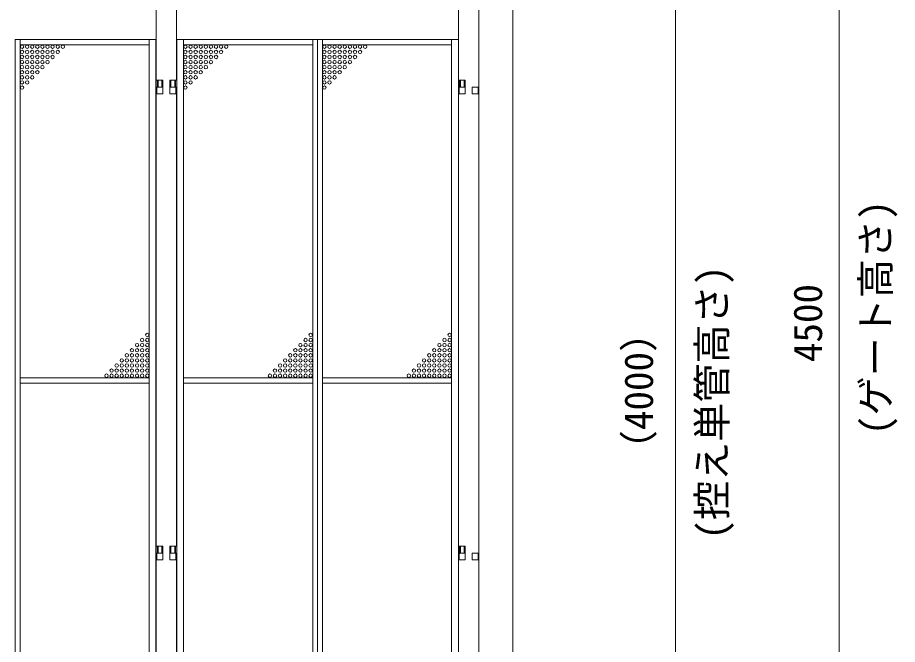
# Model space of a CAD drawing. Units: millimetres, scale not verified. Extents: x -35488 to -11338, y -17325 to 17325.
# Drawn here: x -23406 to -20816, y 5755 to 7600 of the extents above; entities that cross this region are included whole.
import ezdxf
from ezdxf.enums import TextEntityAlignment as Align

# ---------------------------------------------------------------- set-up
doc = ezdxf.new("R2010")
doc.units = ezdxf.units.MM
doc.header["$LTSCALE"] = 150
doc.linetypes.add('DASHED1', pattern=[1.8, 1.2, -0.6])
for name, color, linetype, lineweight in [('0-2_ACCG-3018', 7, 'Continuous', 18), ('0-B_寸法', 3, 'Continuous', 18), ('0-C_側固定棒', 7, 'Continuous', 18), ('1-0_中央走行棒', 7, 'Continuous', 18), ('1-7_標準ﾊﾟﾈﾙ', 7, 'Continuous', 18), ('1-8_標準柱', 7, 'Continuous', 18)]:
    doc.layers.add(name, color=color, linetype=linetype, lineweight=lineweight)
doc.styles.add('ＭＳ ゴシック', font='')
doc.styles.get('ＭＳ ゴシック').set_extended_font_data('MS Gothic')

msp = doc.modelspace()

# ---------------------------------------------------------------- linework, layer by layer
at = {"layer": '0-2_ACCG-3018'}
for centre in [(-23392.9, 7514.1), (-23377.9, 7514.1), (-23362.9, 7514.1), (-23347.9, 7514.1), (-23332.9, 7514.1), (-23317.9, 7514.1), (-23302.9, 7514.1), (-23287.9, 7514.1), (-23272.9, 7514.1), (-22911.9, 7514.1), (-22896.9, 7514.1), (-22881.9, 7514.1), (-22866.9, 7514.1), (-22851.9, 7514.1), (-22836.9, 7514.1), (-22821.9, 7514.1), (-22806.9, 7514.1), (-22791.9, 7514.1), (-22502.9, 7514.1), (-22487.9, 7514.1), (-22472.9, 7514.1), (-22457.9, 7514.1), (-22442.9, 7514.1), (-22427.9, 7514.1), (-22412.9, 7514.1), (-22397.9, 7514.1), (-22382.9, 7514.1), (-23392.9, 7499.1), (-23392.9, 7484.1), (-23377.9, 7499.1), (-23377.9, 7484.1), (-23362.9, 7499.1), (-23362.9, 7484.1), (-23347.9, 7499.1), (-23347.9, 7484.1), (-23332.9, 7499.1), (-23332.9, 7484.1), (-23317.9, 7499.1), (-23317.9, 7484.1), (-23302.9, 7499.1), (-23302.9, 7484.1), (-23287.9, 7499.1), (-22911.9, 7499.1), (-22911.9, 7484.1), (-22896.9, 7499.1), (-22896.9, 7484.1), (-22881.9, 7499.1), (-22881.9, 7484.1), (-22866.9, 7499.1), (-22866.9, 7484.1), (-22851.9, 7499.1), (-22851.9, 7484.1), (-22836.9, 7499.1), (-22836.9, 7484.1), (-22821.9, 7499.1), (-22821.9, 7484.1), (-22806.9, 7499.1), (-22502.9, 7499.1), (-22502.9, 7484.1), (-22487.9, 7499.1), (-22487.9, 7484.1), (-22472.9, 7499.1), (-22472.9, 7484.1), (-22457.9, 7499.1), (-22457.9, 7484.1), (-22442.9, 7499.1), (-22442.9, 7484.1), (-22427.9, 7499.1), (-22427.9, 7484.1), (-22412.9, 7499.1), (-22412.9, 7484.1), (-22397.9, 7499.1), (-23392.9, 7469.1), (-23392.9, 7454.1), (-23377.9, 7469.1), (-23377.9, 7454.1), (-23362.9, 7469.1), (-23362.9, 7454.1), (-23347.9, 7469.1), (-23347.9, 7454.1), (-23332.9, 7469.1), (-23332.9, 7454.1), (-23317.9, 7469.1), (-22911.9, 7469.1), (-22911.9, 7454.1), (-22896.9, 7469.1), (-22896.9, 7454.1), (-22881.9, 7469.1), (-22881.9, 7454.1), (-22866.9, 7469.1), (-22866.9, 7454.1), (-22851.9, 7469.1), (-22851.9, 7454.1), (-22836.9, 7469.1), (-22502.9, 7469.1), (-22502.9, 7454.1), (-22487.9, 7469.1), (-22487.9, 7454.1), (-22472.9, 7469.1), (-22472.9, 7454.1), (-22457.9, 7469.1), (-22457.9, 7454.1), (-22442.9, 7469.1), (-22442.9, 7454.1), (-22427.9, 7469.1), (-23392.9, 7439.1), (-23377.9, 7439.1), (-23362.9, 7439.1), (-23347.9, 7439.1), (-22911.9, 7439.1), (-22896.9, 7439.1), (-22881.9, 7439.1), (-22866.9, 7439.1), (-22502.9, 7439.1), (-22487.9, 7439.1), (-22472.9, 7439.1), (-22457.9, 7439.1), (-23392.9, 7424.1), (-23392.9, 7409.1), (-23377.9, 7424.1), (-23377.9, 7409.1), (-23362.9, 7424.1), (-22911.9, 7424.1), (-22911.9, 7409.1), (-22896.9, 7424.1), (-22896.9, 7409.1), (-22881.9, 7424.1), (-22502.9, 7424.1), (-22502.9, 7409.1), (-22487.9, 7424.1), (-22487.9, 7409.1), (-22472.9, 7424.1), (-23392.9, 7394.1), (-22911.9, 7394.1), (-22502.9, 7394.1), (-23039.4, 6651.1), (-23024.4, 6666.1), (-23024.4, 6651.1), (-22558.4, 6651.1), (-22543.4, 6666.1), (-22543.4, 6651.1), (-22149.4, 6651.1), (-22134.4, 6666.1), (-22134.4, 6651.1), (-23054.4, 6636.1), (-23039.4, 6636.1), (-23024.4, 6636.1), (-22573.4, 6636.1), (-22558.4, 6636.1), (-22543.4, 6636.1), (-22164.4, 6636.1), (-22149.4, 6636.1), (-22134.4, 6636.1), (-23084.4, 6606.1), (-23069.4, 6621.1), (-23069.4, 6606.1), (-23054.4, 6621.1), (-23054.4, 6606.1), (-23039.4, 6621.1), (-23039.4, 6606.1), (-23024.4, 6621.1), (-23024.4, 6606.1), (-22603.4, 6606.1), (-22588.4, 6621.1), (-22588.4, 6606.1), (-22573.4, 6621.1), (-22573.4, 6606.1), (-22558.4, 6621.1), (-22558.4, 6606.1), (-22543.4, 6621.1), (-22543.4, 6606.1), (-22194.4, 6606.1), (-22179.4, 6621.1), (-22179.4, 6606.1), (-22164.4, 6621.1), (-22164.4, 6606.1), (-22149.4, 6621.1), (-22149.4, 6606.1), (-22134.4, 6621.1), (-22134.4, 6606.1), (-23114.4, 6576.1), (-23099.4, 6591.1), (-23099.4, 6576.1), (-23084.4, 6591.1), (-23084.4, 6576.1), (-23069.4, 6591.1), (-23069.4, 6576.1), (-23054.4, 6591.1), (-23054.4, 6576.1), (-23039.4, 6591.1), (-23039.4, 6576.1), (-23024.4, 6591.1), (-23024.4, 6576.1), (-22633.4, 6576.1), (-22618.4, 6591.1), (-22618.4, 6576.1), (-22603.4, 6591.1), (-22603.4, 6576.1), (-22588.4, 6591.1), (-22588.4, 6576.1), (-22573.4, 6591.1), (-22573.4, 6576.1), (-22558.4, 6591.1), (-22558.4, 6576.1), (-22543.4, 6591.1), (-22543.4, 6576.1), (-22224.4, 6576.1), (-22209.4, 6591.1), (-22209.4, 6576.1), (-22194.4, 6591.1), (-22194.4, 6576.1), (-22179.4, 6591.1), (-22179.4, 6576.1), (-22164.4, 6591.1), (-22164.4, 6576.1), (-22149.4, 6591.1), (-22149.4, 6576.1), (-22134.4, 6591.1), (-22134.4, 6576.1), (-23129.4, 6561.1), (-23114.4, 6561.1), (-23099.4, 6561.1), (-23084.4, 6561.1), (-23069.4, 6561.1), (-23054.4, 6561.1), (-23039.4, 6561.1), (-23024.4, 6561.1), (-22648.4, 6561.1), (-22633.4, 6561.1), (-22618.4, 6561.1), (-22603.4, 6561.1), (-22588.4, 6561.1), (-22573.4, 6561.1), (-22558.4, 6561.1), (-22543.4, 6561.1), (-22239.4, 6561.1), (-22224.4, 6561.1), (-22209.4, 6561.1), (-22194.4, 6561.1), (-22179.4, 6561.1), (-22164.4, 6561.1), (-22149.4, 6561.1), (-22134.4, 6561.1), (-23144.4, 6546.1), (-23129.4, 6546.1), (-23114.4, 6546.1), (-23099.4, 6546.1), (-23084.4, 6546.1), (-23069.4, 6546.1), (-23054.4, 6546.1), (-23039.4, 6546.1), (-23024.4, 6546.1), (-22663.4, 6546.1), (-22648.4, 6546.1), (-22633.4, 6546.1), (-22618.4, 6546.1), (-22603.4, 6546.1), (-22588.4, 6546.1), (-22573.4, 6546.1), (-22558.4, 6546.1), (-22543.4, 6546.1), (-22254.4, 6546.1), (-22239.4, 6546.1), (-22224.4, 6546.1), (-22209.4, 6546.1), (-22194.4, 6546.1), (-22179.4, 6546.1), (-22164.4, 6546.1), (-22149.4, 6546.1), (-22134.4, 6546.1)]:
    msp.add_circle(centre, 5, dxfattribs=at)
at = {"layer": '0-B_寸法'}
for p, q in [((-20988.1, 8901), (-20988.1, 4533)), ((-21469.1, 8401), (-21469.1, 4533))]:
    msp.add_line(p, q, dxfattribs=at)
at = {"layer": '0-C_側固定棒'}
for p, q in [((-22108.1, 6044.1), (-22108.1, 7395.6)), ((-22108.1, 4672.6), (-22108.1, 6024.1))]:
    msp.add_line(p, q, dxfattribs=at)
msp.add_lwpolyline([(-22108.1, 7415.6), (-22108.1, 8267.6), (-22048.1, 8267.6), (-22048.1, 4597.6), (-22108.1, 4597.6), (-22108.1, 4652.6)], dxfattribs=at)
for points in [[(-22088.5, 7375.6), (-22105.8, 7375.6), (-22105.8, 7395.6), (-22088.5, 7395.6)], [(-22050.5, 7375.6), (-22067.8, 7375.6), (-22067.8, 7395.6), (-22050.5, 7395.6)], [(-22088.5, 6004.1), (-22105.8, 6004.1), (-22105.8, 6024.1), (-22088.5, 6024.1)], [(-22050.5, 6004.1), (-22067.8, 6004.1), (-22067.8, 6024.1), (-22050.5, 6024.1)]]:
    msp.add_lwpolyline(points, close=True, dxfattribs=at)
at = {"layer": '1-0_中央走行棒'}
for p, q in [((-22998.1, 6044.1), (-22998.1, 7395.6)), ((-22938.1, 7395.6), (-22938.1, 6044.1)), ((-22998.1, 4672.6), (-22998.1, 6024.1)), ((-22938.1, 6024.1), (-22938.1, 4672.6))]:
    msp.add_line(p, q, dxfattribs=at)
for points in [[(-22998.1, 7415.6), (-22998.1, 8747.6), (-22993.1, 8747.6)], [(-22943.1, 8747.6), (-22938.1, 8747.6), (-22938.1, 7415.6)]]:
    msp.add_lwpolyline(points, dxfattribs=at)
for points in [[(-22978.5, 7375.6), (-22995.8, 7375.6), (-22995.8, 7395.6), (-22978.5, 7395.6)], [(-22940.5, 7375.6), (-22957.8, 7375.6), (-22957.8, 7395.6), (-22940.5, 7395.6)], [(-22978.5, 6004.1), (-22995.8, 6004.1), (-22995.8, 6024.1), (-22978.5, 6024.1)], [(-22940.5, 6004.1), (-22957.8, 6004.1), (-22957.8, 6024.1), (-22940.5, 6024.1)]]:
    msp.add_lwpolyline(points, close=True, dxfattribs=at)
at = {"layer": '1-7_標準ﾊﾟﾈﾙ'}
for p, q in [((-22994.8, 7415.6), (-22994.8, 7395.6)), ((-22941.4, 7415.6), (-22941.4, 7395.6)), ((-22104.8, 7415.6), (-22104.8, 7395.6)), ((-22994.8, 6044.1), (-22994.8, 6024.1)), ((-22941.4, 6044.1), (-22941.4, 6024.1)), ((-22104.8, 6044.1), (-22104.8, 6024.1))]:
    msp.add_line(p, q, dxfattribs=at)
at = {"layer": '1-7_標準ﾊﾟﾈﾙ', "color": 4, "linetype": 'DASHED1', "lineweight": 9}
for p, q in [((-22992.6, 7415.6), (-22992.6, 7395.6)), ((-22981.6, 7415.6), (-22981.6, 7395.6)), ((-22954.6, 7415.6), (-22954.6, 7395.6)), ((-22943.6, 7415.6), (-22943.6, 7395.6)), ((-22102.6, 7415.6), (-22102.6, 7395.6)), ((-22091.6, 7415.6), (-22091.6, 7395.6)), ((-22992.6, 6044.1), (-22992.6, 6024.1)), ((-22981.6, 6044.1), (-22981.6, 6024.1)), ((-22954.6, 6044.1), (-22954.6, 6024.1)), ((-22943.6, 6044.1), (-22943.6, 6024.1)), ((-22102.6, 6044.1), (-22102.6, 6024.1)), ((-22091.6, 6044.1), (-22091.6, 6024.1))]:
    msp.add_line(p, q, dxfattribs=at)
at = {"layer": '1-7_標準ﾊﾟﾈﾙ'}
for points in [[(-23413.1, 7535.6), (-23398.9, 7535.6), (-23398.9, 4532.6), (-23413.1, 4532.6)], [(-23398.9, 7535.6), (-23018.4, 7535.6), (-23018.4, 7520.1), (-23398.9, 7520.1)], [(-22998.6, 7535.6), (-23018.4, 7535.6), (-23018.4, 4532.6), (-22998.6, 4532.6)], [(-22937.6, 7535.6), (-22917.9, 7535.6), (-22917.9, 4532.6), (-22937.6, 4532.6)], [(-22537.4, 7535.6), (-22917.9, 7535.6), (-22917.9, 7520.1), (-22537.4, 7520.1)], [(-22523.1, 7535.6), (-22537.4, 7535.6), (-22537.4, 4532.6), (-22523.1, 4532.6)], [(-22523.1, 7535.6), (-22508.9, 7535.6), (-22508.9, 4532.6), (-22523.1, 4532.6)], [(-22508.9, 7535.6), (-22128.4, 7535.6), (-22128.4, 7520.1), (-22508.9, 7520.1)], [(-22108.6, 7535.6), (-22128.4, 7535.6), (-22128.4, 4532.6), (-22108.6, 4532.6)], [(-23398.9, 6540.1), (-23018.4, 6540.1), (-23018.4, 6524.1), (-23398.9, 6524.1)], [(-22537.4, 6540.1), (-22917.9, 6540.1), (-22917.9, 6524.1), (-22537.4, 6524.1)], [(-22508.9, 6540.1), (-22128.4, 6540.1), (-22128.4, 6524.1), (-22508.9, 6524.1)]]:
    msp.add_lwpolyline(points, close=True, dxfattribs=at)
for points in [[(-22998.6, 7395.6), (-22978.6, 7395.6), (-22978.6, 7415.6), (-22998.6, 7415.6)], [(-22937.6, 7395.6), (-22957.6, 7395.6), (-22957.6, 7415.6), (-22937.6, 7415.6)], [(-22108.6, 7395.6), (-22088.6, 7395.6), (-22088.6, 7415.6), (-22108.6, 7415.6)], [(-22998.6, 6024.1), (-22978.6, 6024.1), (-22978.6, 6044.1), (-22998.6, 6044.1)], [(-22937.6, 6024.1), (-22957.6, 6024.1), (-22957.6, 6044.1), (-22937.6, 6044.1)], [(-22108.6, 6024.1), (-22088.6, 6024.1), (-22088.6, 6044.1), (-22108.6, 6044.1)]]:
    msp.add_lwpolyline(points, dxfattribs=at)
at = {"layer": '1-8_標準柱'}
for p, q in [((-22048.1, 4967), (-22048.1, 8417)), ((-21948.1, 4967), (-21948.1, 8417))]:
    msp.add_line(p, q, dxfattribs=at)

# ---------------------------------------------------------------- texts
at = {"layer": '0-B_寸法', "style": 'ＭＳ ゴシック'}
for s, p in [('(ゲート高さ)', (-20813.4, 6371.4)), ('(控え単管高さ)', (-21294.4, 6063.8)), ('4500', (-21012.6, 6586.1)), ('（4000）', (-21510.2, 6270.9))]:
    msp.add_text(s, height=84.46, rotation=90, dxfattribs=at).set_placement(p, align=Align.BOTTOM_LEFT)

doc.saveas('drawing.dxf')
